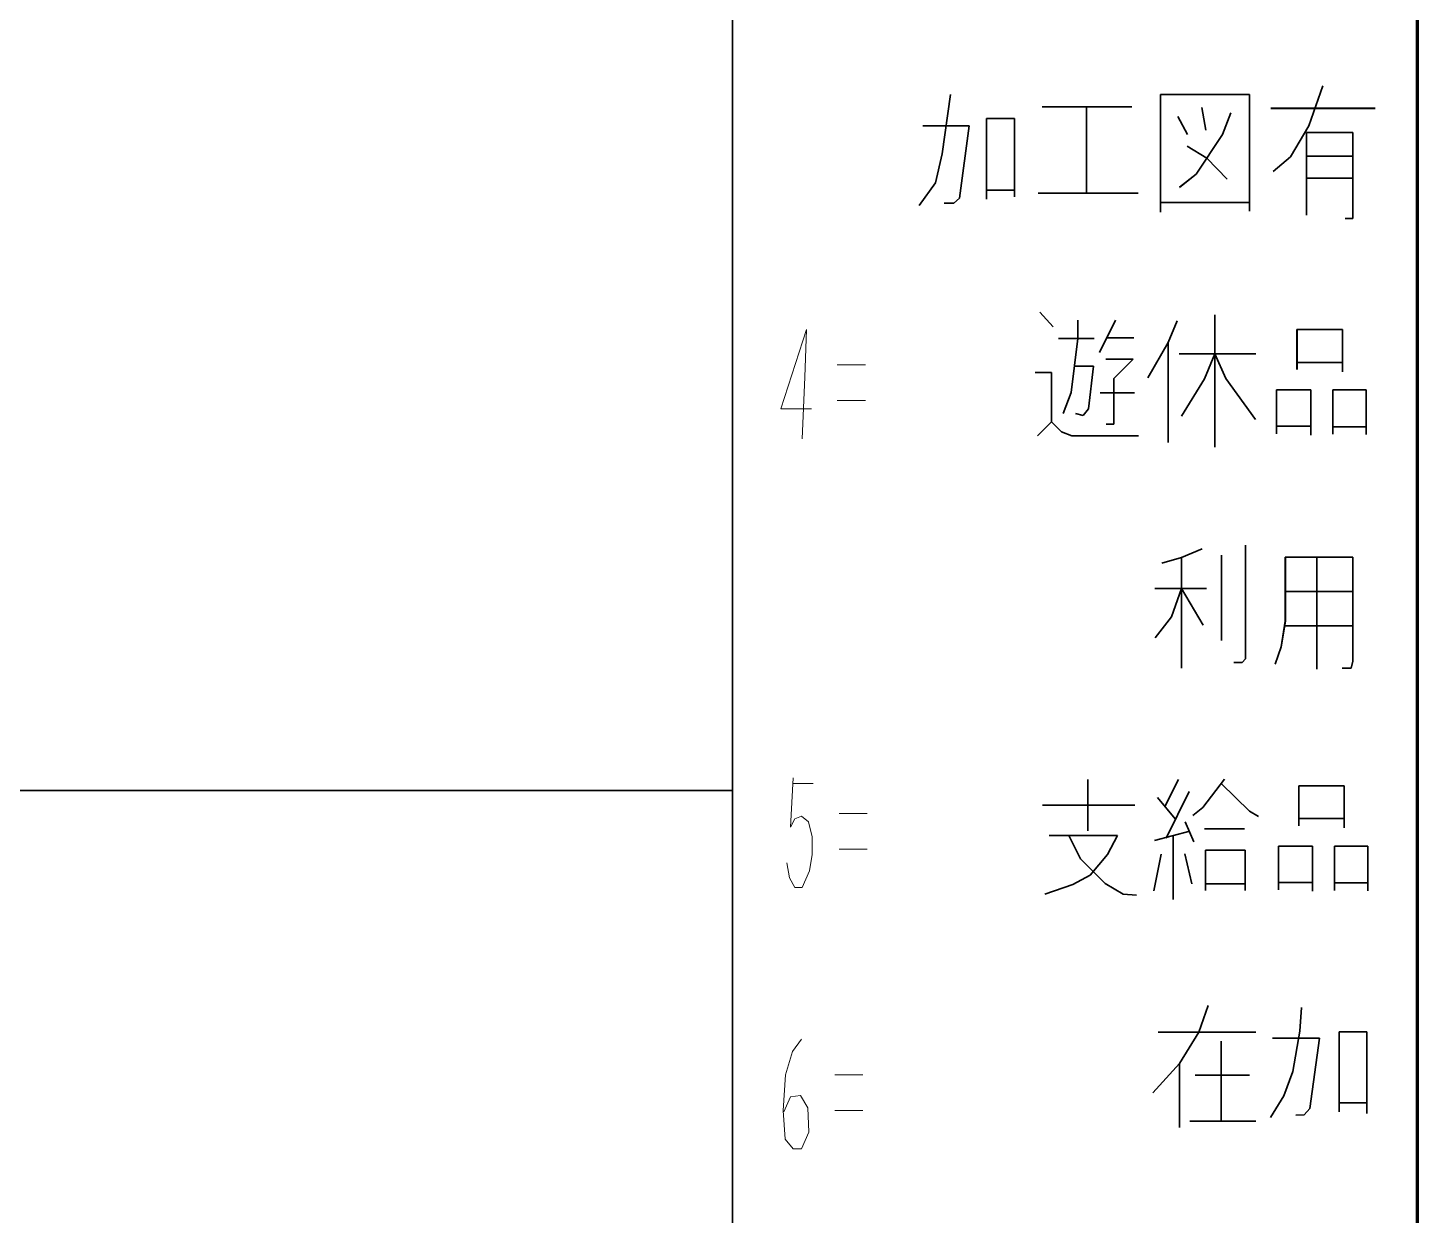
# Model space of a CAD drawing. Header units: millimetres. Extents: x 1333 to 104182, y -62616 to -5704.
# Drawn here: x 47110.4 to 47171.3, y -62393.4 to -62341.4 of the extents above; entities that cross this region are included whole.
import ezdxf

# ---------------------------------------------------------------- set-up
doc = ezdxf.new("R2010")
doc.units = ezdxf.units.MM
doc.header["$LTSCALE"] = 0.5
doc.layers.add('08', color=1, linetype='Continuous')

# ---------------------------------------------------------------- blocks, each defined once
blk = doc.blocks.new('999')
at = {"color": 7, "lineweight": 70}
blk.add_line((75894.978, -10191.12), (75894.978, -11913.12), dxfattribs=at)
at = {"color": 7, "lineweight": 35}
for p, q in [((75849.978, -11451.12), (75849.978, -11913.12)), ((75894.978, -11451.12), (75894.978, -11913.12)), ((75849.978, -11619.12), (75474.978, -11619.12))]:
    blk.add_line(p, q, dxfattribs=at)
at = {"color": 7, "lineweight": 35, "ltscale": 0.023103}
blk.add_line((75888.779, -11572.796), (75887.85, -11575.408), dxfattribs=at)
at = {"color": 7, "lineweight": 35, "ltscale": 0.032837}
blk.add_line((75864.301, -11573.367), (75863.762, -11577.27), dxfattribs=at)
at = {"color": 7, "lineweight": 35, "ltscale": 0.064307}
blk.add_line((75878.113, -11581.084), (75878.113, -11573.367), dxfattribs=at)
at = {"color": 7, "lineweight": 35, "ltscale": 0.048694}
for p, q in [((75878.113, -11573.367), (75883.957, -11573.367)), ((75878.113, -11580.453), (75883.957, -11580.453))]:
    blk.add_line(p, q, dxfattribs=at)
at = {"color": 7, "lineweight": 35, "ltscale": 0.063806}
blk.add_line((75883.957, -11573.367), (75883.957, -11581.024), dxfattribs=at)
at = {"color": 7, "lineweight": 35, "ltscale": 0.04429}
blk.add_line((75866.669, -11580.243), (75866.669, -11574.928), dxfattribs=at)
at = {"color": 7, "lineweight": 35, "ltscale": 0.015234}
for p, q in [((75866.669, -11574.928), (75868.497, -11574.928)), ((75866.669, -11579.642), (75868.497, -11579.642))]:
    blk.add_line(p, q, dxfattribs=at)
at = {"color": 7, "lineweight": 35, "ltscale": 0.043039}
blk.add_line((75868.497, -11574.928), (75868.497, -11580.093), dxfattribs=at)
at = {"color": 7, "lineweight": 35, "ltscale": 0.04917}
blk.add_line((75870.325, -11574.178), (75876.225, -11574.178), dxfattribs=at)
at = {"color": 7, "lineweight": 35, "ltscale": 0.04729}
blk.add_line((75873.23, -11574.178), (75873.23, -11579.852), dxfattribs=at)
at = {"color": 7, "lineweight": 35, "ltscale": 0.011082}
blk.add_line((75879.252, -11574.808), (75879.881, -11575.979), dxfattribs=at)
at = {"color": 7, "lineweight": 35, "ltscale": 0.012709}
blk.add_line((75880.81, -11574.208), (75881.08, -11575.709), dxfattribs=at)
at = {"color": 7, "lineweight": 35, "ltscale": 0.012587}
blk.add_line((75882.189, -11575.979), (75882.728, -11574.568), dxfattribs=at)
at = {"color": 7, "lineweight": 35, "ltscale": 0.057166}
blk.add_line((75885.364, -11574.268), (75892.224, -11574.268), dxfattribs=at)
at = {"color": 7, "lineweight": 35, "ltscale": 0.025464}
for p, q in [((75862.475, -11575.408), (75865.53, -11575.408)), ((75887.701, -11575.859), (75890.756, -11575.859)), ((75887.701, -11577.42), (75890.756, -11577.42)), ((75887.701, -11578.862), (75890.756, -11578.862))]:
    blk.add_line(p, q, dxfattribs=at)
at = {"color": 7, "lineweight": 35, "ltscale": 0.040129}
blk.add_line((75865.53, -11575.408), (75864.902, -11580.183), dxfattribs=at)
at = {"color": 7, "lineweight": 35, "ltscale": 0.02615}
blk.add_line((75880.45, -11578.591), (75882.189, -11575.979), dxfattribs=at)
at = {"color": 7, "lineweight": 35, "ltscale": 0.01973}
blk.add_line((75887.85, -11575.408), (75886.652, -11577.45), dxfattribs=at)
at = {"color": 7, "lineweight": 35, "ltscale": 0.045288}
blk.add_line((75887.701, -11581.294), (75887.701, -11575.859), dxfattribs=at)
at = {"color": 7, "lineweight": 35, "ltscale": 0.04704}
blk.add_line((75890.756, -11575.859), (75890.756, -11581.504), dxfattribs=at)
at = {"color": 7, "lineweight": 35, "ltscale": 0.012621}
blk.add_line((75879.852, -11576.76), (75881.147, -11577.545), dxfattribs=at)
at = {"color": 7, "lineweight": 35, "ltscale": 0.016199}
blk.add_line((75863.762, -11577.27), (75863.314, -11579.162), dxfattribs=at)
at = {"color": 7, "lineweight": 35, "ltscale": 0.016009}
blk.add_line((75881.147, -11577.545), (75882.487, -11578.922), dxfattribs=at)
at = {"color": 7, "lineweight": 35, "ltscale": 0.012411}
blk.add_line((75886.652, -11577.45), (75885.514, -11578.411), dxfattribs=at)
at = {"color": 7, "lineweight": 35, "ltscale": 0.01174}
blk.add_line((75879.342, -11579.462), (75880.45, -11578.591), dxfattribs=at)
at = {"color": 7, "lineweight": 35, "ltscale": 0.015411}
blk.add_line((75863.314, -11579.162), (75862.234, -11580.663), dxfattribs=at)
at = {"color": 7, "lineweight": 35, "ltscale": 0.005249}
blk.add_line((75864.512, -11580.513), (75863.882, -11580.513), dxfattribs=at)
at = {"color": 7, "lineweight": 35, "ltscale": 0.004257}
blk.add_line((75864.902, -11580.183), (75864.512, -11580.513), dxfattribs=at)
at = {"color": 7, "lineweight": 35, "ltscale": 0.054932}
blk.add_line((75870.054, -11579.852), (75876.646, -11579.852), dxfattribs=at)
at = {"color": 7, "lineweight": 35, "ltscale": 0.004248}
blk.add_line((75890.756, -11581.504), (75890.247, -11581.504), dxfattribs=at)
at = {"color": 7, "lineweight": 35, "ltscale": 0.010826}
blk.add_line((75870.175, -11587.677), (75871.048, -11588.639), dxfattribs=at)
at = {"color": 7, "lineweight": 35, "ltscale": 0.072397}
blk.add_line((75881.666, -11587.852), (75881.666, -11596.539), dxfattribs=at)
at = {"color": 7, "lineweight": 35, "ltscale": 0.009961}
blk.add_line((75872.677, -11588.201), (75872.677, -11589.397), dxfattribs=at)
at = {"color": 7, "lineweight": 35, "ltscale": 0.019765}
blk.add_line((75875.15, -11588.201), (75874.103, -11590.329), dxfattribs=at)
at = {"color": 7, "lineweight": 35, "ltscale": 0.012853}
blk.add_line((75879.193, -11588.231), (75878.611, -11589.659), dxfattribs=at)
at = {"color": 7, "lineweight": 35, "ltscale": 0.019629}
blk.add_line((75871.397, -11589.397), (75873.753, -11589.397), dxfattribs=at)
at = {"color": 7, "lineweight": 35, "ltscale": 0.029861}
blk.add_line((75872.677, -11589.397), (75872.241, -11592.953), dxfattribs=at)
at = {"color": 7, "lineweight": 35, "ltscale": 0.014697}
blk.add_line((75874.579, -11589.36), (75876.342, -11589.36), dxfattribs=at)
at = {"color": 7, "lineweight": 35, "ltscale": 0.022409}
blk.add_line((75878.611, -11589.659), (75877.273, -11591.991), dxfattribs=at)
at = {"color": 7, "lineweight": 35, "ltscale": 0.054904}
blk.add_line((75878.611, -11589.659), (75878.611, -11596.248), dxfattribs=at)
at = {"color": 7, "lineweight": 35, "ltscale": 0.021866}
for p, q in [((75887.077, -11591.438), (75887.077, -11588.814)), ((75887.191, -11621.431), (75887.191, -11618.807))]:
    blk.add_line(p, q, dxfattribs=at)
at = {"color": 7, "lineweight": 35, "ltscale": 0.024963}
for p, q in [((75887.077, -11588.814), (75890.072, -11588.814)), ((75887.077, -11590.971), (75890.072, -11590.971)), ((75887.191, -11618.807), (75890.187, -11618.807)), ((75887.191, -11620.964), (75890.187, -11620.964))]:
    blk.add_line(p, q, dxfattribs=at)
at = {"color": 7, "lineweight": 35, "ltscale": 0.02308}
for p, q in [((75890.072, -11588.814), (75890.072, -11591.583)), ((75890.187, -11618.807), (75890.187, -11621.577))]:
    blk.add_line(p, q, dxfattribs=at)
at = {"color": 7, "lineweight": 35, "ltscale": 0.041943}
blk.add_line((75879.338, -11590.417), (75884.371, -11590.417), dxfattribs=at)
at = {"color": 7, "lineweight": 35, "ltscale": 0.014704}
blk.add_line((75881.666, -11590.417), (75880.996, -11592.049), dxfattribs=at)
at = {"color": 7, "lineweight": 35, "ltscale": 0.014671}
blk.add_line((75881.666, -11590.417), (75882.392, -11592.021), dxfattribs=at)
at = {"color": 7, "lineweight": 35, "ltscale": 0.010352}
blk.add_line((75872.453, -11591.22), (75873.695, -11591.22), dxfattribs=at)
at = {"color": 7, "lineweight": 35, "ltscale": 0.023586}
blk.add_line((75873.695, -11591.22), (75873.375, -11594.032), dxfattribs=at)
at = {"color": 7, "lineweight": 35, "ltscale": 0.015027}
blk.add_line((75874.51, -11590.767), (75876.313, -11590.767), dxfattribs=at)
at = {"color": 7, "lineweight": 35, "ltscale": 0.014931}
blk.add_line((75876.313, -11590.767), (75875.046, -11592.034), dxfattribs=at)
at = {"color": 7, "lineweight": 35, "ltscale": 0.008972}
blk.add_line((75869.855, -11591.642), (75870.931, -11591.642), dxfattribs=at)
at = {"color": 7, "lineweight": 35, "ltscale": 0.026965}
blk.add_line((75870.931, -11591.642), (75870.931, -11594.877), dxfattribs=at)
at = {"color": 7, "lineweight": 35, "ltscale": 0.024911}
blk.add_line((75875.046, -11592.034), (75875.046, -11595.023), dxfattribs=at)
at = {"color": 7, "lineweight": 35, "ltscale": 0.023989}
blk.add_line((75880.996, -11592.049), (75879.483, -11594.498), dxfattribs=at)
at = {"color": 7, "lineweight": 35, "ltscale": 0.027828}
blk.add_line((75882.392, -11592.021), (75884.342, -11594.732), dxfattribs=at)
at = {"color": 7, "lineweight": 35, "ltscale": 0.012227}
blk.add_line((75872.241, -11592.953), (75871.716, -11594.324), dxfattribs=at)
at = {"color": 7, "lineweight": 35, "ltscale": 0.018921}
blk.add_line((75874.13, -11592.983), (75876.401, -11592.983), dxfattribs=at)
at = {"color": 7, "lineweight": 35, "ltscale": 0.018665}
for p, q in [((75885.738, -11592.779), (75887.978, -11592.779)), ((75885.738, -11595.169), (75887.978, -11595.169))]:
    blk.add_line(p, q, dxfattribs=at)
at = {"color": 7, "lineweight": 35, "ltscale": 0.024051}
for p, q in [((75885.738, -11595.665), (75885.738, -11592.779)), ((75885.852, -11625.658), (75885.852, -11622.772))]:
    blk.add_line(p, q, dxfattribs=at)
at = {"color": 7, "lineweight": 35, "ltscale": 0.02478}
for p, q in [((75887.978, -11592.779), (75887.978, -11595.752)), ((75888.093, -11622.772), (75888.093, -11625.746))]:
    blk.add_line(p, q, dxfattribs=at)
at = {"color": 7, "lineweight": 35, "ltscale": 0.018188}
for p, q in [((75889.432, -11592.779), (75891.615, -11592.779)), ((75889.432, -11595.198), (75891.615, -11595.198)), ((75889.546, -11622.772), (75891.729, -11622.772)), ((75889.546, -11625.192), (75891.729, -11625.192))]:
    blk.add_line(p, q, dxfattribs=at)
at = {"color": 7, "lineweight": 35, "ltscale": 0.024292}
blk.add_line((75889.432, -11595.694), (75889.432, -11592.779), dxfattribs=at)
at = {"color": 7, "lineweight": 35, "ltscale": 0.024536}
for p, q in [((75891.615, -11592.779), (75891.615, -11595.723)), ((75891.729, -11622.772), (75891.729, -11625.716))]:
    blk.add_line(p, q, dxfattribs=at)
at = {"color": 7, "lineweight": 35, "ltscale": 0.00466}
blk.add_line((75873.375, -11594.032), (75873.026, -11594.469), dxfattribs=at)
at = {"color": 7, "lineweight": 35, "ltscale": 0.010809}
blk.add_line((75870.931, -11594.877), (75870.014, -11595.795), dxfattribs=at)
at = {"color": 7, "lineweight": 35, "ltscale": 0.007896}
blk.add_line((75870.931, -11594.877), (75871.601, -11595.548), dxfattribs=at)
at = {"color": 7, "lineweight": 35, "ltscale": 0.004399}
blk.add_line((75873.026, -11594.469), (75872.516, -11594.332), dxfattribs=at)
at = {"color": 7, "lineweight": 35, "ltscale": 0.004236}
blk.add_line((75875.046, -11595.023), (75874.538, -11595.023), dxfattribs=at)
at = {"color": 7, "lineweight": 35, "ltscale": 0.005992}
blk.add_line((75871.601, -11595.548), (75872.27, -11595.81), dxfattribs=at)
at = {"color": 7, "lineweight": 35, "ltscale": 0.036597}
blk.add_line((75872.27, -11595.81), (75876.662, -11595.81), dxfattribs=at)
at = {"color": 7, "lineweight": 35, "ltscale": 0.012213}
blk.add_line((75880.837, -11603.238), (75879.483, -11603.8), dxfattribs=at)
at = {"color": 7, "lineweight": 35, "ltscale": 0.062335}
blk.add_line((75883.699, -11602.986), (75883.699, -11610.466), dxfattribs=at)
at = {"color": 7, "lineweight": 35, "ltscale": 0.011218}
blk.add_line((75879.483, -11603.8), (75878.188, -11604.168), dxfattribs=at)
at = {"color": 7, "lineweight": 35, "ltscale": 0.060556}
blk.add_line((75879.483, -11603.8), (75879.483, -11611.067), dxfattribs=at)
at = {"color": 7, "lineweight": 35, "ltscale": 0.046832}
blk.add_line((75882.112, -11603.645), (75882.112, -11609.265), dxfattribs=at)
at = {"color": 7, "lineweight": 35, "ltscale": 0.03504}
blk.add_line((75886.309, -11607.986), (75886.309, -11603.781), dxfattribs=at)
at = {"color": 7, "lineweight": 35, "ltscale": 0.037061}
for p, q in [((75886.309, -11603.781), (75890.756, -11603.781)), ((75886.309, -11606.028), (75890.756, -11606.028))]:
    blk.add_line(p, q, dxfattribs=at)
at = {"color": 7, "lineweight": 35, "ltscale": 0.061365}
blk.add_line((75888.378, -11603.781), (75888.378, -11611.144), dxfattribs=at)
at = {"color": 7, "lineweight": 35, "ltscale": 0.057004}
blk.add_line((75890.756, -11603.781), (75890.756, -11610.621), dxfattribs=at)
at = {"color": 7, "lineweight": 35, "ltscale": 0.028357}
blk.add_line((75877.724, -11605.835), (75881.127, -11605.835), dxfattribs=at)
at = {"color": 7, "lineweight": 35, "ltscale": 0.016443}
blk.add_line((75879.483, -11605.835), (75878.825, -11607.695), dxfattribs=at)
at = {"color": 7, "lineweight": 35, "ltscale": 0.023444}
blk.add_line((75879.483, -11605.835), (75880.914, -11608.257), dxfattribs=at)
at = {"color": 7, "lineweight": 35, "ltscale": 0.01462}
blk.add_line((75878.825, -11607.695), (75877.762, -11609.09), dxfattribs=at)
at = {"color": 7, "lineweight": 35, "ltscale": 0.014231}
blk.add_line((75886.038, -11609.672), (75886.309, -11607.986), dxfattribs=at)
at = {"color": 7, "lineweight": 35, "ltscale": 0.037476}
blk.add_line((75886.259, -11608.298), (75890.756, -11608.298), dxfattribs=at)
at = {"color": 7, "lineweight": 35, "ltscale": 0.01011}
blk.add_line((75885.632, -11610.815), (75886.038, -11609.672), dxfattribs=at)
at = {"color": 7, "lineweight": 35, "ltscale": 0.004504}
blk.add_line((75883.466, -11610.698), (75882.925, -11610.698), dxfattribs=at)
at = {"color": 7, "lineweight": 35, "ltscale": 0.002741}
blk.add_line((75883.699, -11610.466), (75883.466, -11610.698), dxfattribs=at)
at = {"color": 7, "lineweight": 35, "ltscale": 0.00392}
blk.add_line((75890.756, -11610.621), (75890.635, -11611.076), dxfattribs=at)
at = {"color": 7, "lineweight": 35, "ltscale": 0.004956}
blk.add_line((75890.635, -11611.076), (75890.04, -11611.076), dxfattribs=at)
at = {"color": 7, "lineweight": 35, "ltscale": 0.028043}
blk.add_line((75873.323, -11618.395), (75873.323, -11621.76), dxfattribs=at)
at = {"color": 7, "lineweight": 35, "ltscale": 0.016178}
blk.add_line((75879.281, -11618.395), (75878.414, -11620.132), dxfattribs=at)
at = {"color": 7, "lineweight": 35, "ltscale": 0.019601}
blk.add_line((75882.319, -11618.376), (75880.882, -11620.238), dxfattribs=at)
at = {"color": 7, "lineweight": 35, "ltscale": 0.021538}
blk.add_line((75882.096, -11618.665), (75883.949, -11620.466), dxfattribs=at)
at = {"color": 7, "lineweight": 35, "ltscale": 0.015153}
blk.add_line((75877.901, -11619.588), (75879.076, -11620.976), dxfattribs=at)
at = {"color": 7, "lineweight": 35, "ltscale": 0.028404}
blk.add_line((75879.988, -11619.184), (75878.481, -11622.241), dxfattribs=at)
at = {"color": 7, "lineweight": 35, "ltscale": 0.050537}
blk.add_line((75870.345, -11620.078), (75876.41, -11620.078), dxfattribs=at)
at = {"color": 7, "lineweight": 35, "ltscale": 0.006966}
blk.add_line((75880.882, -11620.238), (75880.233, -11620.765), dxfattribs=at)
at = {"color": 7, "lineweight": 35, "ltscale": 0.005766}
blk.add_line((75883.949, -11620.466), (75884.546, -11620.818), dxfattribs=at)
at = {"color": 7, "lineweight": 35, "ltscale": 0.011858}
blk.add_line((75879.725, -11621.187), (75880.303, -11622.487), dxfattribs=at)
at = {"color": 7, "lineweight": 35, "ltscale": 0.021765}
for p, q in [((75881.005, -11621.643), (75883.617, -11621.643)), ((75881.058, -11623.031), (75883.67, -11623.031)), ((75881.058, -11625.245), (75883.67, -11625.245))]:
    blk.add_line(p, q, dxfattribs=at)
at = {"color": 7, "lineweight": 35, "ltscale": 0.037451}
blk.add_line((75870.779, -11622.086), (75875.273, -11622.086), dxfattribs=at)
at = {"color": 7, "lineweight": 35, "ltscale": 0.01415}
blk.add_line((75872.078, -11622.086), (75872.836, -11623.606), dxfattribs=at)
at = {"color": 7, "lineweight": 35, "ltscale": 0.011731}
blk.add_line((75875.273, -11622.086), (75874.623, -11623.335), dxfattribs=at)
at = {"color": 7, "lineweight": 35, "ltscale": 0.019919}
blk.add_line((75877.709, -11622.399), (75880.024, -11621.802), dxfattribs=at)
at = {"color": 7, "lineweight": 35, "ltscale": 0.034985}
blk.add_line((75878.931, -11622.083), (75878.937, -11626.281), dxfattribs=at)
at = {"color": 7, "lineweight": 35, "ltscale": 0.01475}
blk.add_line((75874.623, -11623.335), (75873.486, -11624.691), dxfattribs=at)
at = {"color": 7, "lineweight": 35, "ltscale": 0.020469}
blk.add_line((75878.147, -11623.313), (75877.656, -11625.719), dxfattribs=at)
at = {"color": 7, "lineweight": 35, "ltscale": 0.016831}
blk.add_line((75879.707, -11623.277), (75880.163, -11625.245), dxfattribs=at)
at = {"color": 7, "lineweight": 35, "ltscale": 0.022253}
blk.add_line((75881.058, -11625.702), (75881.058, -11623.031), dxfattribs=at)
at = {"color": 7, "lineweight": 35, "ltscale": 0.022107}
blk.add_line((75883.67, -11623.031), (75883.67, -11625.684), dxfattribs=at)
at = {"color": 7, "lineweight": 35, "ltscale": 0.018677}
for p, q in [((75885.852, -11622.772), (75888.093, -11622.772)), ((75885.852, -11625.163), (75888.093, -11625.163))]:
    blk.add_line(p, q, dxfattribs=at)
at = {"color": 7, "lineweight": 35, "ltscale": 0.024295}
blk.add_line((75889.546, -11625.687), (75889.546, -11622.772), dxfattribs=at)
at = {"color": 7, "lineweight": 35, "ltscale": 0.019175}
blk.add_line((75872.836, -11623.606), (75874.462, -11625.234), dxfattribs=at)
at = {"color": 7, "lineweight": 35, "ltscale": 0.016288}
blk.add_line((75872.349, -11625.288), (75870.506, -11625.94), dxfattribs=at)
at = {"color": 7, "lineweight": 35, "ltscale": 0.010699}
blk.add_line((75873.486, -11624.691), (75872.349, -11625.288), dxfattribs=at)
at = {"color": 7, "lineweight": 35, "ltscale": 0.011536}
blk.add_line((75874.462, -11625.234), (75875.652, -11625.94), dxfattribs=at)
at = {"color": 7, "lineweight": 35, "ltscale": 0.007228}
blk.add_line((75875.652, -11625.94), (75876.518, -11625.994), dxfattribs=at)
at = {"color": 7, "lineweight": 35, "ltscale": 0.015561}
blk.add_line((75881.234, -11633.244), (75880.633, -11635.012), dxfattribs=at)
at = {"color": 7, "lineweight": 35, "ltscale": 0.012956}
blk.add_line((75887.381, -11633.39), (75887.254, -11634.939), dxfattribs=at)
at = {"color": 7, "lineweight": 35, "ltscale": 0.053345}
blk.add_line((75877.96, -11635.012), (75884.361, -11635.012), dxfattribs=at)
at = {"color": 7, "lineweight": 35, "ltscale": 0.020177}
blk.add_line((75880.633, -11635.012), (75879.36, -11637.072), dxfattribs=at)
at = {"color": 7, "lineweight": 35, "ltscale": 0.022349}
blk.add_line((75887.254, -11634.939), (75886.798, -11637.582), dxfattribs=at)
at = {"color": 7, "lineweight": 35, "ltscale": 0.043744}
blk.add_line((75889.854, -11640.243), (75889.854, -11634.994), dxfattribs=at)
at = {"color": 7, "lineweight": 35, "ltscale": 0.015161}
for p, q in [((75889.854, -11634.994), (75891.673, -11634.994)), ((75889.854, -11639.642), (75891.673, -11639.642))]:
    blk.add_line(p, q, dxfattribs=at)
at = {"color": 7, "lineweight": 35, "ltscale": 0.044656}
blk.add_line((75891.673, -11634.994), (75891.673, -11640.353), dxfattribs=at)
at = {"color": 7, "lineweight": 35, "ltscale": 0.0439}
blk.add_line((75882.088, -11635.595), (75882.088, -11640.863), dxfattribs=at)
at = {"color": 7, "lineweight": 35, "ltscale": 0.02561}
blk.add_line((75885.471, -11635.395), (75888.545, -11635.395), dxfattribs=at)
at = {"color": 7, "lineweight": 35, "ltscale": 0.038923}
blk.add_line((75888.545, -11635.395), (75887.926, -11640.025), dxfattribs=at)
at = {"color": 7, "lineweight": 35, "ltscale": 0.0218}
blk.add_line((75879.36, -11637.072), (75877.596, -11639.004), dxfattribs=at)
at = {"color": 7, "lineweight": 35, "ltscale": 0.034937}
blk.add_line((75879.36, -11637.072), (75879.36, -11641.264), dxfattribs=at)
at = {"color": 7, "lineweight": 35, "ltscale": 0.0297}
blk.add_line((75880.38, -11637.837), (75883.943, -11637.837), dxfattribs=at)
at = {"color": 7, "lineweight": 35, "ltscale": 0.014218}
blk.add_line((75886.798, -11637.582), (75886.217, -11639.186), dxfattribs=at)
at = {"color": 7, "lineweight": 35, "ltscale": 0.013903}
blk.add_line((75886.217, -11639.186), (75885.344, -11640.608), dxfattribs=at)
at = {"color": 7, "lineweight": 35, "ltscale": 0.004544}
blk.add_line((75887.544, -11640.444), (75886.999, -11640.462), dxfattribs=at)
at = {"color": 7, "lineweight": 35, "ltscale": 0.004729}
blk.add_line((75887.926, -11640.025), (75887.544, -11640.444), dxfattribs=at)
at = {"color": 7, "lineweight": 35, "ltscale": 0.03606}
blk.add_line((75880.034, -11640.863), (75884.361, -11640.863), dxfattribs=at)
at = {"color": 7, "lineweight": 13}
for points in [[(75854.555, -11596.001), (75854.716, -11591.951), (75854.837, -11588.801), (75853.144, -11594.021), (75855.16, -11594.021)], [(75856.853, -11591.141), (75858.708, -11591.141)], [(75856.853, -11593.481), (75858.708, -11593.481)], [(75853.546, -11623.869), (75853.708, -11624.859), (75854.071, -11625.489), (75854.554, -11625.489), (75855.038, -11624.409), (75855.2, -11623.329), (75855.2, -11622.159), (75854.958, -11621.169), (75854.514, -11620.809), (75854.071, -11620.989), (75853.788, -11621.529), (75853.95, -11618.289)], [(75853.95, -11618.649), (75855.28, -11618.649)], [(75856.974, -11620.629), (75858.828, -11620.629)], [(75856.974, -11622.969), (75858.828, -11622.969)], [(75854.513, -11635.472), (75853.908, -11636.282), (75853.465, -11637.812), (75853.303, -11640.152), (75853.424, -11642.042), (75853.948, -11642.672), (75854.513, -11642.672), (75854.997, -11641.592), (75854.916, -11639.972), (75854.432, -11639.162), (75853.787, -11639.252), (75853.344, -11640.242)], [(75856.69, -11637.812), (75858.545, -11637.812)], [(75856.69, -11640.152), (75858.545, -11640.152)]]:
    blk.add_lwpolyline(points, dxfattribs=at)

msp = doc.modelspace()

# ---------------------------------------------------------------- linework, layer by layer
at = {"color": 7, "lineweight": 70}
msp.add_line((47171.32, -61422.825), (47171.32, -62570.825), dxfattribs=at)
at = {"color": 7, "lineweight": 35}
for p, q in [((47141.32, -62262.825), (47141.32, -62570.825)), ((47171.32, -62262.825), (47171.32, -62570.825))]:
    msp.add_line(p, q, dxfattribs=at)
at = {"color": 7, "lineweight": 35, "ltscale": 0.032837}
msp.add_line((47150.869, -62344.323), (47150.509, -62346.925), dxfattribs=at)
at = {"color": 7, "lineweight": 35, "ltscale": 0.064307}
msp.add_line((47160.077, -62349.468), (47160.077, -62344.323), dxfattribs=at)
at = {"color": 7, "lineweight": 35, "ltscale": 0.048694}
for p, q in [((47160.077, -62344.323), (47163.972, -62344.323)), ((47160.077, -62349.047), (47163.972, -62349.047))]:
    msp.add_line(p, q, dxfattribs=at)
at = {"color": 7, "lineweight": 35, "ltscale": 0.063806}
msp.add_line((47163.972, -62344.323), (47163.972, -62349.428), dxfattribs=at)
at = {"color": 7, "lineweight": 35, "ltscale": 0.023103}
msp.add_line((47167.187, -62343.943), (47166.568, -62345.684), dxfattribs=at)
at = {"color": 7, "lineweight": 35, "ltscale": 0.04917}
msp.add_line((47154.884, -62344.864), (47158.818, -62344.864), dxfattribs=at)
at = {"color": 7, "lineweight": 35, "ltscale": 0.04729}
msp.add_line((47156.821, -62344.864), (47156.821, -62348.647), dxfattribs=at)
at = {"color": 7, "lineweight": 35, "ltscale": 0.012709}
msp.add_line((47161.875, -62344.884), (47162.054, -62345.884), dxfattribs=at)
at = {"color": 7, "lineweight": 35, "ltscale": 0.057166}
msp.add_line((47164.911, -62344.924), (47169.484, -62344.924), dxfattribs=at)
at = {"color": 7, "lineweight": 35, "ltscale": 0.04429}
msp.add_line((47152.447, -62348.907), (47152.447, -62345.364), dxfattribs=at)
at = {"color": 7, "lineweight": 35, "ltscale": 0.015234}
for p, q in [((47152.447, -62345.364), (47153.666, -62345.364)), ((47152.447, -62348.507), (47153.666, -62348.507))]:
    msp.add_line(p, q, dxfattribs=at)
at = {"color": 7, "lineweight": 35, "ltscale": 0.043039}
msp.add_line((47153.666, -62345.364), (47153.666, -62348.807), dxfattribs=at)
at = {"color": 7, "lineweight": 35, "ltscale": 0.011082}
msp.add_line((47160.835, -62345.284), (47161.255, -62346.065), dxfattribs=at)
at = {"color": 7, "lineweight": 35, "ltscale": 0.012587}
msp.add_line((47162.793, -62346.065), (47163.153, -62345.124), dxfattribs=at)
at = {"color": 7, "lineweight": 35, "ltscale": 0.025464}
for p, q in [((47149.651, -62345.684), (47151.688, -62345.684)), ((47166.468, -62345.984), (47168.505, -62345.984)), ((47166.468, -62347.025), (47168.505, -62347.025)), ((47166.468, -62347.986), (47168.505, -62347.986))]:
    msp.add_line(p, q, dxfattribs=at)
at = {"color": 7, "lineweight": 35, "ltscale": 0.040129}
msp.add_line((47151.688, -62345.684), (47151.269, -62348.867), dxfattribs=at)
at = {"color": 7, "lineweight": 35, "ltscale": 0.02615}
msp.add_line((47161.634, -62347.806), (47162.793, -62346.065), dxfattribs=at)
at = {"color": 7, "lineweight": 35, "ltscale": 0.01973}
msp.add_line((47166.568, -62345.684), (47165.769, -62347.045), dxfattribs=at)
at = {"color": 7, "lineweight": 35, "ltscale": 0.045288}
msp.add_line((47166.468, -62349.607), (47166.468, -62345.984), dxfattribs=at)
at = {"color": 7, "lineweight": 35, "ltscale": 0.04704}
msp.add_line((47168.505, -62345.984), (47168.505, -62349.748), dxfattribs=at)
at = {"color": 7, "lineweight": 35, "ltscale": 0.012621}
msp.add_line((47161.236, -62346.585), (47162.099, -62347.109), dxfattribs=at)
at = {"color": 7, "lineweight": 35, "ltscale": 0.016199}
msp.add_line((47150.509, -62346.925), (47150.21, -62348.186), dxfattribs=at)
at = {"color": 7, "lineweight": 35, "ltscale": 0.016009}
msp.add_line((47162.099, -62347.109), (47162.993, -62348.026), dxfattribs=at)
at = {"color": 7, "lineweight": 35, "ltscale": 0.012411}
msp.add_line((47165.769, -62347.045), (47165.01, -62347.686), dxfattribs=at)
at = {"color": 7, "lineweight": 35, "ltscale": 0.01174}
msp.add_line((47160.896, -62348.387), (47161.634, -62347.806), dxfattribs=at)
at = {"color": 7, "lineweight": 35, "ltscale": 0.015411}
msp.add_line((47150.21, -62348.186), (47149.491, -62349.187), dxfattribs=at)
at = {"color": 7, "lineweight": 35, "ltscale": 0.054932}
msp.add_line((47154.704, -62348.647), (47159.098, -62348.647), dxfattribs=at)
at = {"color": 7, "lineweight": 35, "ltscale": 0.005249}
msp.add_line((47151.009, -62349.087), (47150.589, -62349.087), dxfattribs=at)
at = {"color": 7, "lineweight": 35, "ltscale": 0.004257}
msp.add_line((47151.269, -62348.867), (47151.009, -62349.087), dxfattribs=at)
at = {"color": 7, "lineweight": 35, "ltscale": 0.004248}
msp.add_line((47168.505, -62349.748), (47168.166, -62349.748), dxfattribs=at)
at = {"color": 7, "lineweight": 35, "ltscale": 0.010826}
msp.add_line((47154.785, -62353.863), (47155.367, -62354.504), dxfattribs=at)
at = {"color": 7, "lineweight": 35, "ltscale": 0.072397}
msp.add_line((47162.445, -62353.98), (47162.445, -62359.771), dxfattribs=at)
at = {"color": 7, "lineweight": 35, "ltscale": 0.009961}
msp.add_line((47156.453, -62354.213), (47156.453, -62355.01), dxfattribs=at)
at = {"color": 7, "lineweight": 35, "ltscale": 0.019765}
msp.add_line((47158.101, -62354.213), (47157.403, -62355.631), dxfattribs=at)
at = {"color": 7, "lineweight": 35, "ltscale": 0.012853}
msp.add_line((47160.796, -62354.232), (47160.409, -62355.185), dxfattribs=at)
at = {"color": 7, "lineweight": 35, "ltscale": 0.021866}
msp.add_line((47166.052, -62356.37), (47166.052, -62354.621), dxfattribs=at)
at = {"color": 7, "lineweight": 35, "ltscale": 0.024963}
for p, q in [((47166.052, -62354.621), (47168.049, -62354.621)), ((47166.052, -62356.059), (47168.049, -62356.059))]:
    msp.add_line(p, q, dxfattribs=at)
at = {"color": 7, "lineweight": 35, "ltscale": 0.02308}
msp.add_line((47168.049, -62354.621), (47168.049, -62356.467), dxfattribs=at)
at = {"color": 7, "lineweight": 35, "ltscale": 0.019629}
msp.add_line((47155.599, -62355.01), (47157.169, -62355.01), dxfattribs=at)
at = {"color": 7, "lineweight": 35, "ltscale": 0.029861}
msp.add_line((47156.453, -62355.01), (47156.162, -62357.381), dxfattribs=at)
at = {"color": 7, "lineweight": 35, "ltscale": 0.014697}
msp.add_line((47157.72, -62354.985), (47158.896, -62354.985), dxfattribs=at)
at = {"color": 7, "lineweight": 35, "ltscale": 0.022409}
msp.add_line((47160.409, -62355.185), (47159.516, -62356.739), dxfattribs=at)
at = {"color": 7, "lineweight": 35, "ltscale": 0.054904}
msp.add_line((47160.409, -62355.185), (47160.409, -62359.577), dxfattribs=at)
at = {"color": 7, "lineweight": 35, "ltscale": 0.015027}
msp.add_line((47157.674, -62355.923), (47158.876, -62355.923), dxfattribs=at)
at = {"color": 7, "lineweight": 35, "ltscale": 0.014931}
msp.add_line((47158.876, -62355.923), (47158.032, -62356.768), dxfattribs=at)
at = {"color": 7, "lineweight": 35, "ltscale": 0.041943}
msp.add_line((47160.893, -62355.69), (47164.249, -62355.69), dxfattribs=at)
at = {"color": 7, "lineweight": 35, "ltscale": 0.014704}
msp.add_line((47162.445, -62355.69), (47161.999, -62356.778), dxfattribs=at)
at = {"color": 7, "lineweight": 35, "ltscale": 0.014671}
msp.add_line((47162.445, -62355.69), (47162.929, -62356.759), dxfattribs=at)
at = {"color": 7, "lineweight": 35, "ltscale": 0.008972}
msp.add_line((47154.571, -62356.506), (47155.289, -62356.506), dxfattribs=at)
at = {"color": 7, "lineweight": 35, "ltscale": 0.026965}
msp.add_line((47155.289, -62356.506), (47155.289, -62358.663), dxfattribs=at)
at = {"color": 7, "lineweight": 35, "ltscale": 0.010352}
msp.add_line((47156.303, -62356.225), (47157.131, -62356.225), dxfattribs=at)
at = {"color": 7, "lineweight": 35, "ltscale": 0.023586}
msp.add_line((47157.131, -62356.225), (47156.917, -62358.1), dxfattribs=at)
at = {"color": 7, "lineweight": 35, "ltscale": 0.024911}
msp.add_line((47158.032, -62356.768), (47158.032, -62358.761), dxfattribs=at)
at = {"color": 7, "lineweight": 35, "ltscale": 0.023989}
msp.add_line((47161.999, -62356.778), (47160.99, -62358.411), dxfattribs=at)
at = {"color": 7, "lineweight": 35, "ltscale": 0.027828}
msp.add_line((47162.929, -62356.759), (47164.229, -62358.566), dxfattribs=at)
at = {"color": 7, "lineweight": 35, "ltscale": 0.012227}
msp.add_line((47156.162, -62357.381), (47155.812, -62358.294), dxfattribs=at)
at = {"color": 7, "lineweight": 35, "ltscale": 0.018921}
msp.add_line((47157.421, -62357.4), (47158.935, -62357.4), dxfattribs=at)
at = {"color": 7, "lineweight": 35, "ltscale": 0.018665}
for p, q in [((47165.16, -62357.264), (47166.653, -62357.264)), ((47165.16, -62358.858), (47166.653, -62358.858))]:
    msp.add_line(p, q, dxfattribs=at)
at = {"color": 7, "lineweight": 35, "ltscale": 0.024051}
msp.add_line((47165.16, -62359.188), (47165.16, -62357.264), dxfattribs=at)
at = {"color": 7, "lineweight": 35, "ltscale": 0.02478}
msp.add_line((47166.653, -62357.264), (47166.653, -62359.247), dxfattribs=at)
at = {"color": 7, "lineweight": 35, "ltscale": 0.018188}
for p, q in [((47167.623, -62357.264), (47169.078, -62357.264)), ((47167.623, -62358.877), (47169.078, -62358.877))]:
    msp.add_line(p, q, dxfattribs=at)
at = {"color": 7, "lineweight": 35, "ltscale": 0.024292}
msp.add_line((47167.623, -62359.208), (47167.623, -62357.264), dxfattribs=at)
at = {"color": 7, "lineweight": 35, "ltscale": 0.024536}
msp.add_line((47169.078, -62357.264), (47169.078, -62359.227), dxfattribs=at)
at = {"color": 7, "lineweight": 35, "ltscale": 0.004399}
msp.add_line((47156.685, -62358.391), (47156.345, -62358.3), dxfattribs=at)
at = {"color": 7, "lineweight": 35, "ltscale": 0.00466}
msp.add_line((47156.917, -62358.1), (47156.685, -62358.391), dxfattribs=at)
at = {"color": 7, "lineweight": 35, "ltscale": 0.010809}
msp.add_line((47155.289, -62358.663), (47154.677, -62359.275), dxfattribs=at)
at = {"color": 7, "lineweight": 35, "ltscale": 0.007896}
msp.add_line((47155.289, -62358.663), (47155.735, -62359.11), dxfattribs=at)
at = {"color": 7, "lineweight": 35, "ltscale": 0.004236}
msp.add_line((47158.032, -62358.761), (47157.693, -62358.761), dxfattribs=at)
at = {"color": 7, "lineweight": 35, "ltscale": 0.005992}
msp.add_line((47155.735, -62359.11), (47156.181, -62359.285), dxfattribs=at)
at = {"color": 7, "lineweight": 35, "ltscale": 0.036597}
msp.add_line((47156.181, -62359.285), (47159.109, -62359.285), dxfattribs=at)
at = {"color": 7, "lineweight": 35, "ltscale": 0.012213}
msp.add_line((47161.892, -62364.237), (47160.99, -62364.612), dxfattribs=at)
at = {"color": 7, "lineweight": 35, "ltscale": 0.046832}
msp.add_line((47162.743, -62364.508), (47162.743, -62368.255), dxfattribs=at)
at = {"color": 7, "lineweight": 35, "ltscale": 0.062335}
msp.add_line((47163.8, -62364.069), (47163.8, -62369.056), dxfattribs=at)
at = {"color": 7, "lineweight": 35, "ltscale": 0.011218}
msp.add_line((47160.99, -62364.612), (47160.126, -62364.857), dxfattribs=at)
at = {"color": 7, "lineweight": 35, "ltscale": 0.060556}
msp.add_line((47160.99, -62364.612), (47160.99, -62369.456), dxfattribs=at)
at = {"color": 7, "lineweight": 35, "ltscale": 0.03504}
msp.add_line((47165.541, -62367.402), (47165.541, -62364.599), dxfattribs=at)
at = {"color": 7, "lineweight": 35, "ltscale": 0.037061}
for p, q in [((47165.541, -62364.599), (47168.505, -62364.599)), ((47165.541, -62366.097), (47168.505, -62366.097))]:
    msp.add_line(p, q, dxfattribs=at)
at = {"color": 7, "lineweight": 35, "ltscale": 0.061365}
msp.add_line((47166.919, -62364.599), (47166.919, -62369.508), dxfattribs=at)
at = {"color": 7, "lineweight": 35, "ltscale": 0.057004}
msp.add_line((47168.505, -62364.599), (47168.505, -62369.159), dxfattribs=at)
at = {"color": 7, "lineweight": 35, "ltscale": 0.028357}
msp.add_line((47159.817, -62365.968), (47162.085, -62365.968), dxfattribs=at)
at = {"color": 7, "lineweight": 35, "ltscale": 0.016443}
msp.add_line((47160.99, -62365.968), (47160.551, -62367.209), dxfattribs=at)
at = {"color": 7, "lineweight": 35, "ltscale": 0.023444}
msp.add_line((47160.99, -62365.968), (47161.944, -62367.583), dxfattribs=at)
at = {"color": 7, "lineweight": 35, "ltscale": 0.01462}
msp.add_line((47160.551, -62367.209), (47159.842, -62368.139), dxfattribs=at)
at = {"color": 7, "lineweight": 35, "ltscale": 0.014231}
msp.add_line((47165.36, -62368.526), (47165.541, -62367.402), dxfattribs=at)
at = {"color": 7, "lineweight": 35, "ltscale": 0.037476}
msp.add_line((47165.507, -62367.61), (47168.505, -62367.61), dxfattribs=at)
at = {"color": 7, "lineweight": 35, "ltscale": 0.01011}
msp.add_line((47165.089, -62369.288), (47165.36, -62368.526), dxfattribs=at)
at = {"color": 7, "lineweight": 35, "ltscale": 0.004504}
msp.add_line((47163.645, -62369.211), (47163.285, -62369.211), dxfattribs=at)
at = {"color": 7, "lineweight": 35, "ltscale": 0.002741}
msp.add_line((47163.8, -62369.056), (47163.645, -62369.211), dxfattribs=at)
at = {"color": 7, "lineweight": 35, "ltscale": 0.00392}
msp.add_line((47168.505, -62369.159), (47168.424, -62369.462), dxfattribs=at)
at = {"color": 7, "lineweight": 35, "ltscale": 0.004956}
msp.add_line((47168.424, -62369.462), (47168.028, -62369.462), dxfattribs=at)
at = {"color": 7, "lineweight": 13}
for points in [[(47144.371, -62359.413), (47144.479, -62356.713), (47144.559, -62354.613), (47143.43, -62358.093), (47144.774, -62358.093)], [(47145.903, -62356.173), (47147.14, -62356.173)], [(47145.903, -62357.733), (47147.14, -62357.733)]]:
    msp.add_lwpolyline(points, dxfattribs=at)

# ---------------------------------------------------------------- block references
at = {"layer": '08', "color": 55, "xscale": 0.6666666666860692, "yscale": 0.6666666666642413, "zscale": 0.6666666666666666}
msp.add_blockref('999', (-3425.332, -54628.745), dxfattribs=at)

doc.saveas('drawing.dxf')
